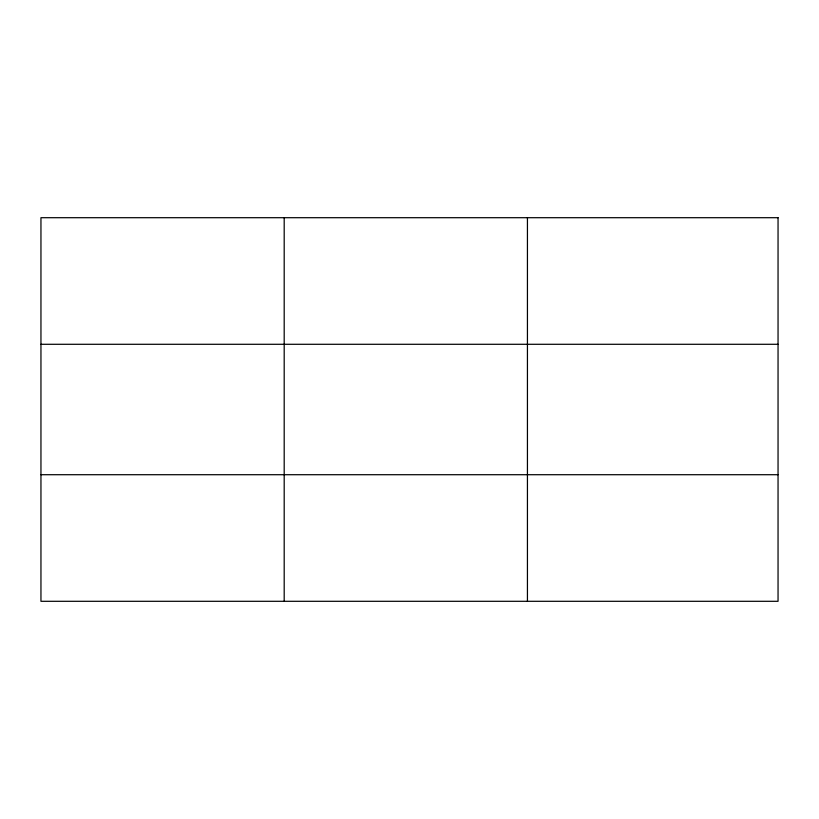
<?xml version="1.0" encoding="UTF-8"?>
<svg xmlns="http://www.w3.org/2000/svg" width="819" height="819" viewBox="0 0 819 819"><rect width="100%" height="100%" fill="white"/><g stroke="black" fill="none" stroke-linecap="round" stroke-linejoin="round"><path stroke-width="1.23" d="M284.193 601.3L284.193 217.7M527.436 601.3L527.436 217.7M40.95 344.287L778.05 344.287M40.95 474.713L778.05 474.713M778.05 217.7L778.05 601.3L40.95 601.3L40.95 217.7L778.05 217.7"/></g></svg>
